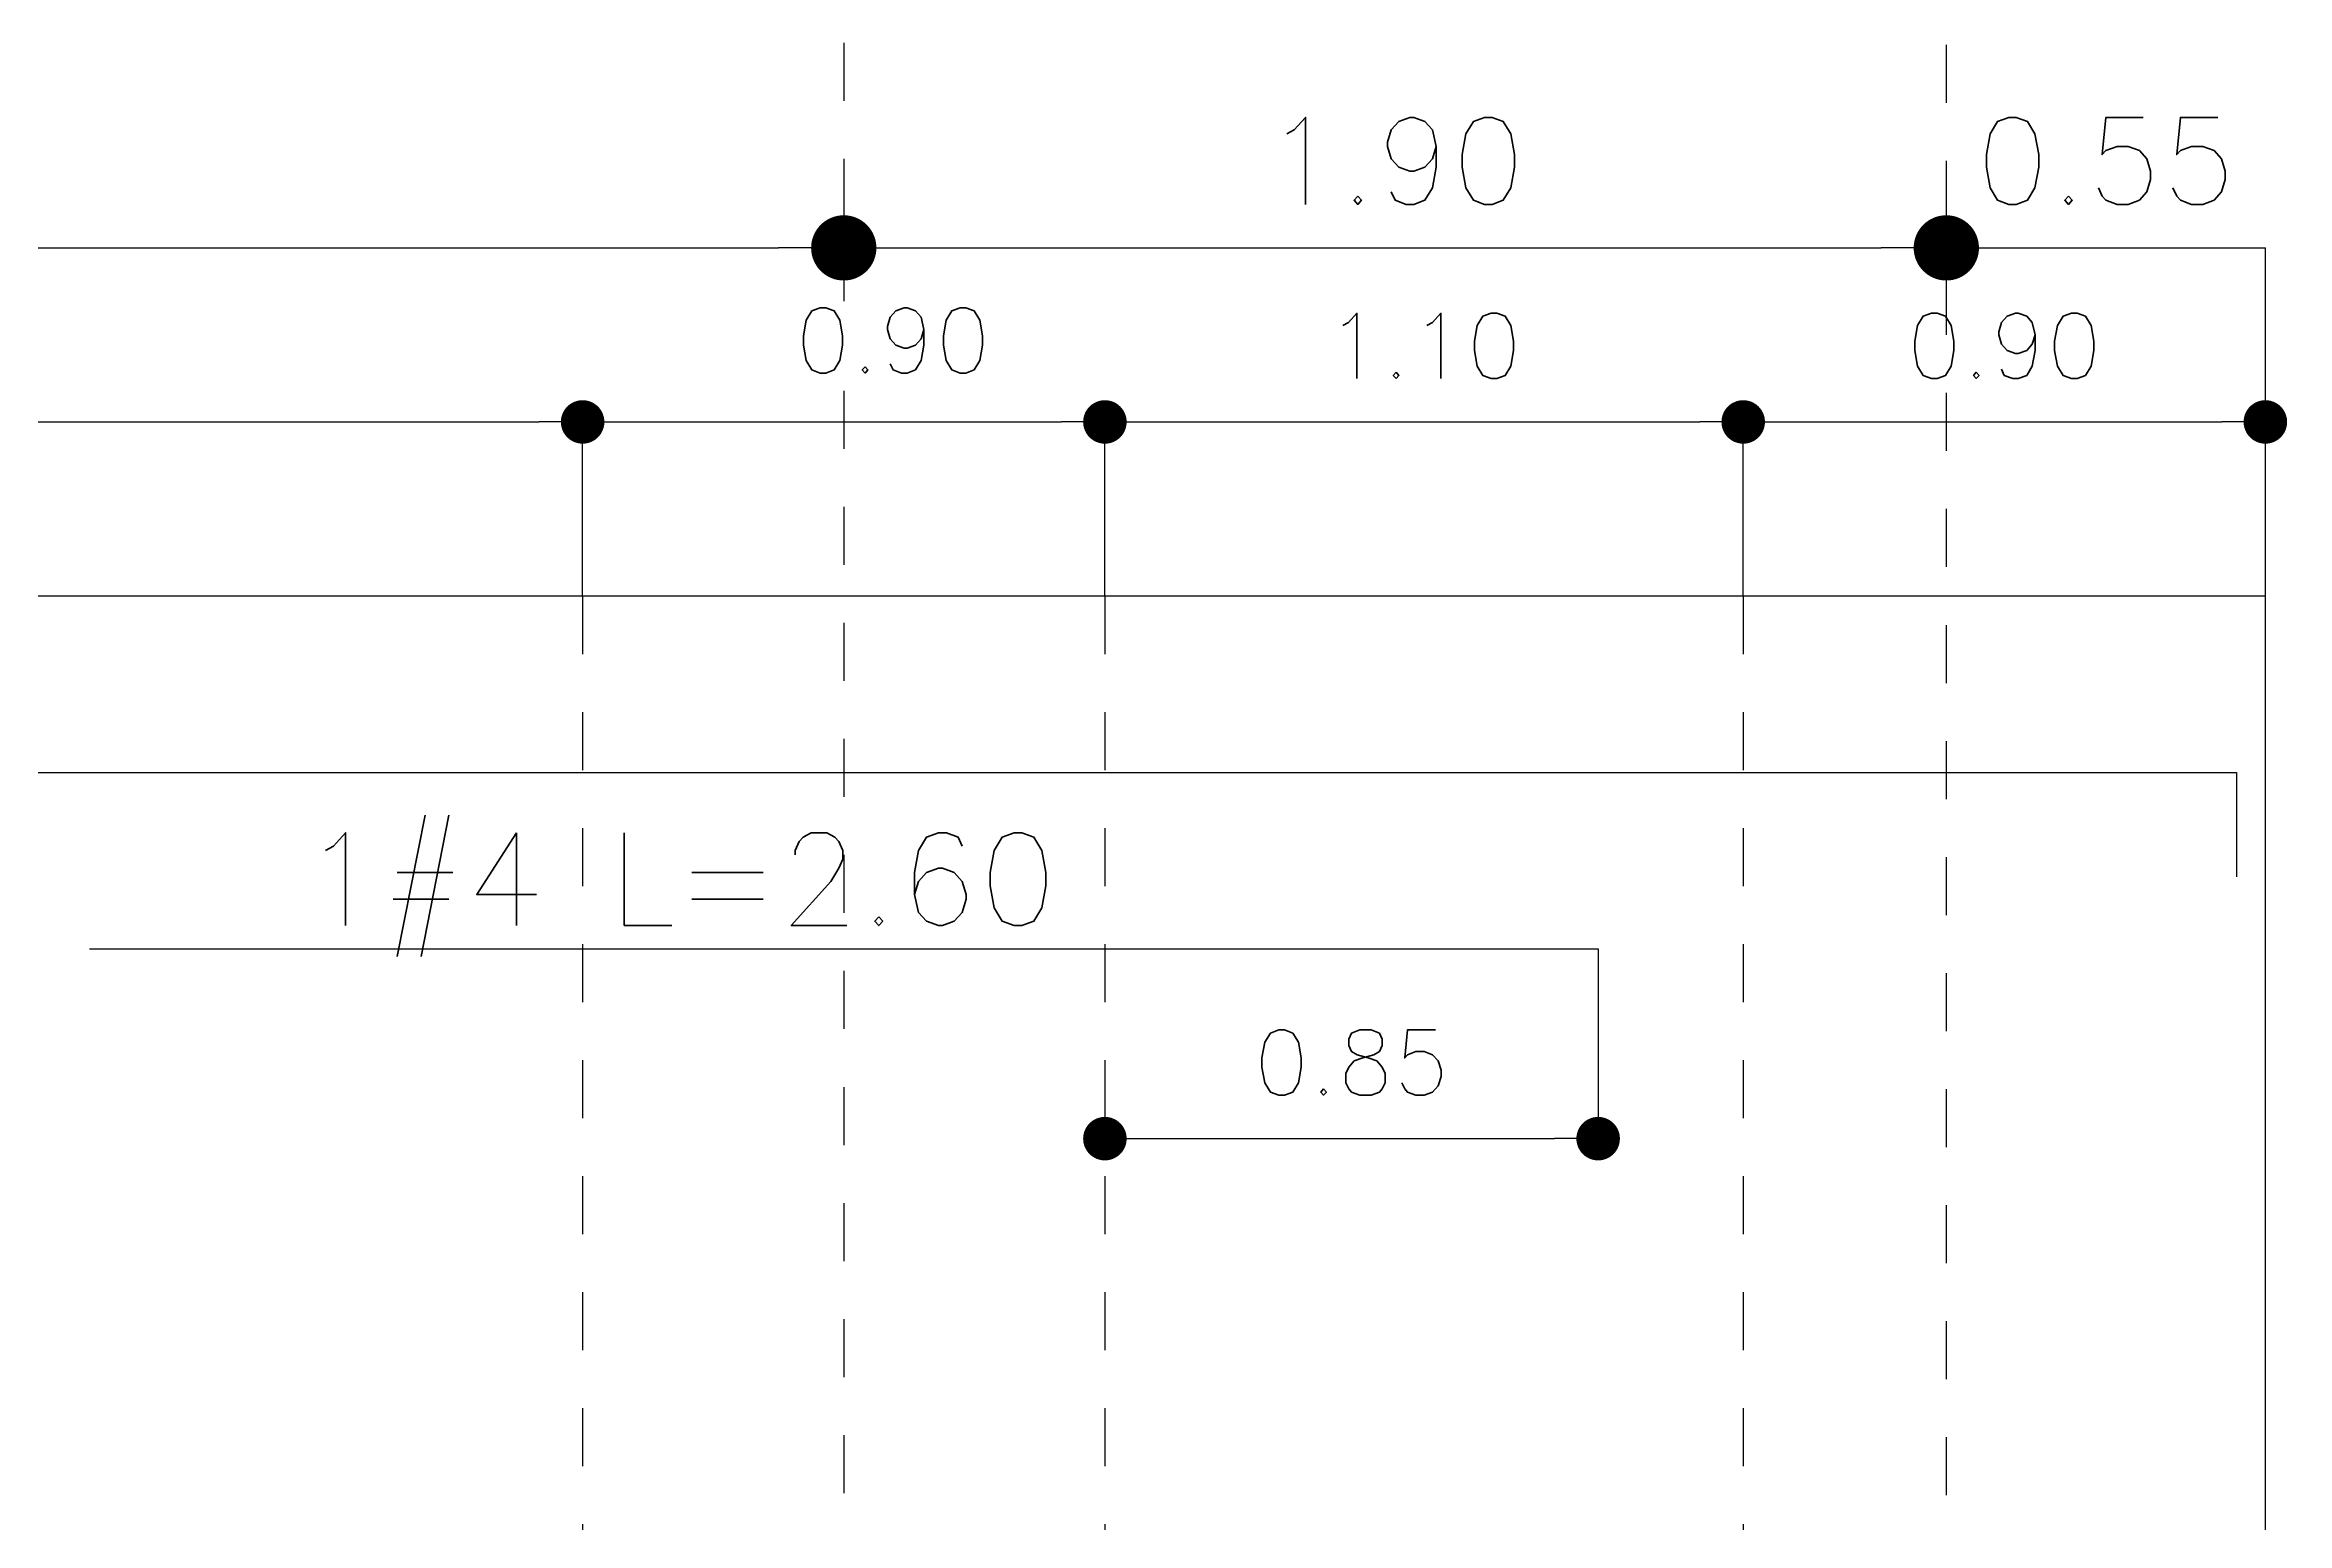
# Model space of a CAD drawing. Header units: millimetres. Extents: x 0 to 212, y -9 to 41.
# Drawn here: x 61.265 to 65.129, y 31.115 to 33.663 of the extents above; entities that cross this region are included whole.
import ezdxf
from ezdxf.enums import TextEntityAlignment as Align

# ---------------------------------------------------------------- set-up
doc = ezdxf.new("R2010")
doc.units = ezdxf.units.MM
doc.header["$LTSCALE"] = 0.01
doc.header["$PDMODE"] = 3
doc.linetypes.add('DASHDOT', pattern=[1, 0.5, -0.25, 0, -0.25])
doc.linetypes.add('DASHED2', pattern=[0.375, 0.25, -0.125])
for name, color, linetype in [('FC_BORDE VIGA', 4, 'Continuous'), ('FC_COTAS', 1, 'Continuous'), ('FC_COTAS EJES', 1, 'Continuous'), ('FC_EJES', 1, 'DASHDOT'), ('FC_PROYECCION', 6, 'DASHED2'), ('FC_R-80', 11, 'Continuous'), ('FC_REFUERZO', 5, 'Continuous')]:
    doc.layers.add(name, color=color, linetype=linetype)
doc.styles.add('FC_TEXT1', font='romans.shx')
doc.styles.get("Standard").update_dxf_attribs({"font": 'romans.shx'})
doc.dimstyles.new('FC_COTAS', dxfattribs={"dimtxt": 0.0015, "dimasz": 0.001, "dimexe": 0, "dimexo": 0, "dimgap": 0.001, "dimtad": 1, "dimtih": 1, "dimtoh": 1, "dimzin": 0, "dimdsep": 46, "dimtxsty": 'FC_TEXT1', "dimblk": 'DOT', "dimcen": 0.09, "dimclrd": 256, "dimclre": 256, "dimclrt": 256, "dimadec": 0, "dimazin": 0, "dimtfac": 1, "dimtix": 1, "dimtmove": 2, "dimatfit": 3, "dimfxl": 1.002, "dimtolj": 1, "dimtzin": 0, "dimlwd": -1, "dimarcsym": 0})
doc.dimstyles.new('FC_COTAS EJES', dxfattribs={"dimtxt": 0.002, "dimasz": 0.0015, "dimexe": 0, "dimexo": 0, "dimgap": 0.001, "dimtad": 1, "dimtih": 1, "dimtoh": 1, "dimzin": 0, "dimdsep": 46, "dimtxsty": 'FC_TEXT1', "dimblk": 'DOT', "dimcen": 0.09, "dimclrd": 256, "dimclre": 256, "dimclrt": 256, "dimadec": 0, "dimazin": 0, "dimtfac": 1, "dimtix": 1, "dimtmove": 2, "dimatfit": 3, "dimfxl": 1.002, "dimtolj": 1, "dimtzin": 0, "dimlwd": -1, "dimarcsym": 0})

# ---------------------------------------------------------------- blocks, each defined once
blk = doc.blocks.new('_Dot')
at = {"color": 0, "linetype": 'ByBlock', "lineweight": -2}
blk.add_line((-0.5, 0), (-1, 0), dxfattribs=at)
at = {"color": 0, "linetype": 'ByBlock', "const_width": 0.5}
blk.add_lwpolyline([(-0.25, 0, 1), (0.25, 0, 1)], format="xyb", close=True, dxfattribs=at)
blk = doc.blocks.new('*D183')
at = {"layer": 'Defpoints', "color": 0, "ltscale": 0.6, "transparency": 16777216}
for p in [(62.1915, 33.0131), (58.5415, 32.7131), (62.1915, 32.7131)]:
    blk.add_point(p, dxfattribs=at)
at = {"layer": 'FC_COTAS', "lineweight": -2, "ltscale": 0.6, "transparency": 16777216}
for p, q in [((58.5415, 32.7131), (58.5415, 33.0131)), ((62.1915, 32.7131), (62.1915, 33.0131))]:
    blk.add_line(p, q, dxfattribs=at)
at = {"layer": 'FC_COTAS', "ltscale": 0.6, "transparency": 16777216}
blk.add_line((58.6165, 33.0131), (62.1165, 33.0131), dxfattribs=at)
at = {"layer": 'FC_COTAS', "ltscale": 0.6, "transparency": 16777216, "xscale": 0.075, "yscale": 0.075, "zscale": 0.075, "rotation": 180}
blk.add_blockref('_Dot', (58.5415, 33.0131), dxfattribs=at)
at = {"layer": 'FC_COTAS', "ltscale": 0.6, "transparency": 16777216, "xscale": 0.075, "yscale": 0.075, "zscale": 0.075}
blk.add_blockref('_Dot', (62.1915, 33.0131), dxfattribs=at)
at = {"layer": 'FC_COTAS', "ltscale": 0.6, "transparency": 16777216, "insert": (60.3665, 33.1443), "char_height": 0.1125, "attachment_point": 5, "style": 'FC_TEXT1'}
blk.add_mtext('\\A1;3.65', dxfattribs=at)
blk = doc.blocks.new('*D212')
at = {"layer": 'Defpoints', "color": 0, "ltscale": 0.6, "transparency": 16777216}
for p in [(64.1915, 33.0131), (63.0915, 32.7131), (64.1915, 32.7131)]:
    blk.add_point(p, dxfattribs=at)
at = {"layer": 'FC_COTAS', "lineweight": -2, "ltscale": 0.6, "transparency": 16777216}
for p, q in [((63.0915, 32.7131), (63.0915, 33.0131)), ((64.1915, 32.7131), (64.1915, 33.0131))]:
    blk.add_line(p, q, dxfattribs=at)
at = {"layer": 'FC_COTAS', "ltscale": 0.6, "transparency": 16777216}
blk.add_line((63.1665, 33.0131), (64.1165, 33.0131), dxfattribs=at)
at = {"layer": 'FC_COTAS', "ltscale": 0.6, "transparency": 16777216, "xscale": 0.075, "yscale": 0.075, "zscale": 0.075, "rotation": 180}
blk.add_blockref('_Dot', (63.0915, 33.0131), dxfattribs=at)
at = {"layer": 'FC_COTAS', "ltscale": 0.6, "transparency": 16777216, "xscale": 0.075, "yscale": 0.075, "zscale": 0.075}
blk.add_blockref('_Dot', (64.1915, 33.0131), dxfattribs=at)
at = {"layer": 'FC_COTAS', "ltscale": 0.6, "transparency": 16777216, "insert": (63.6415, 33.1443), "char_height": 0.1125, "attachment_point": 5, "style": 'FC_TEXT1'}
blk.add_mtext('\\A1;1.10', dxfattribs=at)
blk = doc.blocks.new('*D186')
at = {"layer": 'Defpoints', "color": 0, "ltscale": 0.6, "transparency": 16777216}
for p in [(63.0915, 33.0131), (62.1915, 32.7131), (63.0915, 32.7131)]:
    blk.add_point(p, dxfattribs=at)
at = {"layer": 'FC_COTAS', "lineweight": -2, "ltscale": 0.6, "transparency": 16777216}
for p, q in [((62.1915, 32.7131), (62.1915, 33.0131)), ((63.0915, 32.7131), (63.0915, 33.0131))]:
    blk.add_line(p, q, dxfattribs=at)
at = {"layer": 'FC_COTAS', "ltscale": 0.6, "transparency": 16777216}
blk.add_line((62.2665, 33.0131), (63.0165, 33.0131), dxfattribs=at)
at = {"layer": 'FC_COTAS', "ltscale": 0.6, "transparency": 16777216, "xscale": 0.075, "yscale": 0.075, "zscale": 0.075, "rotation": 180}
blk.add_blockref('_Dot', (62.1915, 33.0131), dxfattribs=at)
at = {"layer": 'FC_COTAS', "ltscale": 0.6, "transparency": 16777216, "xscale": 0.075, "yscale": 0.075, "zscale": 0.075}
blk.add_blockref('_Dot', (63.0915, 33.0131), dxfattribs=at)
at = {"layer": 'FC_COTAS', "ltscale": 0.6, "transparency": 16777216, "insert": (62.7264, 33.1536), "char_height": 0.1125, "attachment_point": 5, "style": 'FC_TEXT1', "bg_fill": 3, "box_fill_scale": 1.1, "bg_fill_color": 256, "bg_fill_true_color": 13158600, "bg_fill_transparency": 0}
blk.add_mtext('\\A1;0.90', dxfattribs=at)
blk = doc.blocks.new('*D187')
at = {"layer": 'Defpoints', "color": 0, "ltscale": 0.6, "transparency": 16777216}
for p in [(63.9415, 32.1051), (63.0915, 31.7778), (63.9415, 31.7778)]:
    blk.add_point(p, dxfattribs=at)
at = {"layer": 'FC_COTAS', "lineweight": -2, "ltscale": 0.6, "transparency": 16777216}
blk.add_line((63.9415, 32.1051), (63.9415, 31.7778), dxfattribs=at)
at = {"layer": 'FC_COTAS', "ltscale": 0.6, "transparency": 16777216}
blk.add_line((63.1665, 31.7778), (63.8665, 31.7778), dxfattribs=at)
at = {"layer": 'FC_COTAS', "ltscale": 0.6, "transparency": 16777216, "xscale": 0.075, "yscale": 0.075, "zscale": 0.075, "rotation": 180}
blk.add_blockref('_Dot', (63.0915, 31.7778), dxfattribs=at)
at = {"layer": 'FC_COTAS', "ltscale": 0.6, "transparency": 16777216, "xscale": 0.075, "yscale": 0.075, "zscale": 0.075}
blk.add_blockref('_Dot', (63.9415, 31.7778), dxfattribs=at)
at = {"layer": 'FC_COTAS', "ltscale": 0.6, "transparency": 16777216, "insert": (63.5165, 31.909), "char_height": 0.1125, "attachment_point": 5, "style": 'FC_TEXT1'}
blk.add_mtext('\\A1;0.85', dxfattribs=at)
blk = doc.blocks.new('*D188')
at = {"layer": 'Defpoints', "color": 0, "ltscale": 0.6, "transparency": 16777216}
for p in [(58.0915, 33.3131), (62.6415, 33.3131), (62.6415, 33.3131)]:
    blk.add_point(p, dxfattribs=at)
at = {"layer": 'FC_COTAS EJES', "ltscale": 0.6, "transparency": 16777216}
blk.add_line((58.204, 33.3131), (62.529, 33.3131), dxfattribs=at)
at = {"layer": 'FC_COTAS EJES', "ltscale": 0.6, "transparency": 16777216, "xscale": 0.1125, "yscale": 0.1125, "zscale": 0.1125, "rotation": 180}
blk.add_blockref('_Dot', (58.0915, 33.3131), dxfattribs=at)
at = {"layer": 'FC_COTAS EJES', "ltscale": 0.6, "transparency": 16777216, "xscale": 0.1125, "yscale": 0.1125, "zscale": 0.1125}
blk.add_blockref('_Dot', (62.6415, 33.3131), dxfattribs=at)
at = {"layer": 'FC_COTAS EJES', "ltscale": 0.6, "transparency": 16777216, "insert": (60.3665, 33.4631), "char_height": 0.15, "attachment_point": 5, "style": 'FC_TEXT1'}
blk.add_mtext('\\A1;4.55', dxfattribs=at)
blk = doc.blocks.new('*D189')
at = {"layer": 'Defpoints', "color": 0, "ltscale": 0.6, "transparency": 16777216}
for p in [(64.5415, 33.3131), (65.0913, 33.3131), (65.0913, 32.7131)]:
    blk.add_point(p, dxfattribs=at)
at = {"layer": 'FC_COTAS EJES', "ltscale": 0.6, "transparency": 16777216}
blk.add_line((64.5415, 33.3131), (65.0913, 33.3131), dxfattribs=at)
at = {"layer": 'FC_COTAS EJES', "lineweight": -2, "ltscale": 0.6, "transparency": 16777216}
blk.add_line((65.0913, 32.7131), (65.0913, 33.3131), dxfattribs=at)
at = {"layer": 'FC_COTAS EJES', "ltscale": 0.6, "transparency": 16777216, "insert": (64.8164, 33.4631), "char_height": 0.15, "attachment_point": 5, "style": 'FC_TEXT1'}
blk.add_mtext('\\A1;0.55', dxfattribs=at)
blk = doc.blocks.new('*D202')
at = {"layer": 'Defpoints', "color": 0, "ltscale": 0.6, "transparency": 16777216}
for p in [(62.6415, 33.3131), (64.5415, 33.3131), (64.5415, 33.3131)]:
    blk.add_point(p, dxfattribs=at)
at = {"layer": 'FC_COTAS EJES', "ltscale": 0.6, "transparency": 16777216}
blk.add_line((62.754, 33.3131), (64.429, 33.3131), dxfattribs=at)
at = {"layer": 'FC_COTAS EJES', "ltscale": 0.6, "transparency": 16777216, "xscale": 0.1125, "yscale": 0.1125, "zscale": 0.1125, "rotation": 180}
blk.add_blockref('_Dot', (62.6415, 33.3131), dxfattribs=at)
at = {"layer": 'FC_COTAS EJES', "ltscale": 0.6, "transparency": 16777216, "xscale": 0.1125, "yscale": 0.1125, "zscale": 0.1125}
blk.add_blockref('_Dot', (64.5415, 33.3131), dxfattribs=at)
at = {"layer": 'FC_COTAS EJES', "ltscale": 0.6, "transparency": 16777216, "insert": (63.5915, 33.4631), "char_height": 0.15, "attachment_point": 5, "style": 'FC_TEXT1'}
blk.add_mtext('\\A1;1.90', dxfattribs=at)
blk = doc.blocks.new('*D213')
at = {"layer": 'Defpoints', "color": 0, "ltscale": 0.6, "transparency": 16777216}
for p in [(65.0913, 33.0131), (64.1915, 32.7131), (65.0913, 32.7131)]:
    blk.add_point(p, dxfattribs=at)
at = {"layer": 'FC_COTAS', "lineweight": -2, "ltscale": 0.6, "transparency": 16777216}
for p, q in [((64.1915, 32.7131), (64.1915, 33.0131)), ((65.0913, 32.7131), (65.0913, 33.0131))]:
    blk.add_line(p, q, dxfattribs=at)
at = {"layer": 'FC_COTAS', "ltscale": 0.6, "transparency": 16777216}
blk.add_line((64.2665, 33.0131), (65.0163, 33.0131), dxfattribs=at)
at = {"layer": 'FC_COTAS', "ltscale": 0.6, "transparency": 16777216, "xscale": 0.075, "yscale": 0.075, "zscale": 0.075, "rotation": 180}
blk.add_blockref('_Dot', (64.1915, 33.0131), dxfattribs=at)
at = {"layer": 'FC_COTAS', "ltscale": 0.6, "transparency": 16777216, "xscale": 0.075, "yscale": 0.075, "zscale": 0.075}
blk.add_blockref('_Dot', (65.0913, 33.0131), dxfattribs=at)
at = {"layer": 'FC_COTAS', "ltscale": 0.6, "transparency": 16777216, "insert": (64.6414, 33.1443), "char_height": 0.1125, "attachment_point": 5, "style": 'FC_TEXT1'}
blk.add_mtext('\\A1;0.90', dxfattribs=at)

msp = doc.modelspace()

# ---------------------------------------------------------------- linework, layer by layer
at = {"layer": 'FC_BORDE VIGA'}
msp.add_lwpolyline([(54.9915, 29.1171), (65.0913, 29.1171), (65.0913, 32.7131), (54.9915, 32.7131)], close=True, dxfattribs=at)
at = {"layer": 'FC_EJES', "ltscale": 0.6}
for points in [[(62.6415, 33.6668), (62.6415, 29.1208)], [(64.5415, 33.6631), (64.5415, 29.1171)]]:
    msp.add_lwpolyline(points, dxfattribs=at)
at = {"layer": 'FC_PROYECCION', "ltscale": 0.6}
for points in [[(62.1915, 32.7131), (62.1915, 29.1171)], [(63.0915, 32.7131), (63.0915, 29.1171)], [(64.1915, 32.7131), (64.1915, 29.1171)]]:
    msp.add_lwpolyline(points, dxfattribs=at)
at = {"layer": 'FC_REFUERZO'}
for points in [[(57.6915, 32.2291), (57.6915, 32.4091), (65.0413, 32.4091), (65.0413, 32.2291)], [(61.3415, 32.1051), (63.9415, 32.1051)]]:
    msp.add_lwpolyline(points, dxfattribs=at)

# ---------------------------------------------------------------- texts
at = {"layer": 'FC_R-80'}
msp.add_text('1#4 L=2.60', height=0.16, dxfattribs=at).set_placement((62.3589, 32.145), align=Align.CENTER)

# ---------------------------------------------------------------- dimensions: what is measured, and where the dimension line sits
at = {"layer": 'FC_COTAS', "ltscale": 0.6}
for base, p1, p2, picture, middle in [((62.1915, 33.0131), (58.5415, 32.7131), (62.1915, 32.7131), '*D183', (60.3665, 33.1443)), ((64.1915, 33.0131), (63.0915, 32.7131), (64.1915, 32.7131), '*D212', (63.6415, 33.1443)), ((65.0913, 33.0131), (64.1915, 32.7131), (65.0913, 32.7131), '*D213', (64.6414, 33.1443)), ((63.9415, 31.7778), (63.0915, 31.7778), (63.9415, 32.1051), '*D187', (63.5165, 31.909))]:
    dim = msp.add_linear_dim(base=base, p1=p1, p2=p2, dimstyle='FC_COTAS', override={"dimscale": 0, "dimtix": 1, "dimtofl": 1, "dimtmove": 2, "dimatfit": 3}, dxfattribs=at)
    dim.commit()
    dim.dimension.update_dxf_attribs({"geometry": picture, "text_midpoint": middle})
at = {"layer": 'FC_COTAS EJES', "ltscale": 0.6}
for base, p1, p2, picture, middle in [((62.6415, 33.3131), (58.0915, 33.3131), (62.6415, 33.3131), '*D188', (60.3665, 33.4631)), ((64.5415, 33.3131), (62.6415, 33.3131), (64.5415, 33.3131), '*D202', (63.5915, 33.4631)), ((65.0913, 33.3131), (64.5415, 33.3131), (65.0913, 32.7131), '*D189', (64.8164, 33.4631))]:
    dim = msp.add_linear_dim(base=base, p1=p1, p2=p2, dimstyle='FC_COTAS EJES', override={"dimscale": 0, "dimtix": 1, "dimtofl": 1, "dimtmove": 2, "dimatfit": 3}, dxfattribs=at)
    dim.commit()
    dim.dimension.update_dxf_attribs({"geometry": picture, "text_midpoint": middle})

# ---------------------------------------------------------------- next in the draw order: dimensions: what is measured, and where the dimension line sits
at = {"layer": 'FC_COTAS', "ltscale": 0.6}
dim = msp.add_linear_dim(base=(63.0915, 33.0131), p1=(62.1915, 32.7131), p2=(63.0915, 32.7131), dimstyle='FC_COTAS', override={"dimscale": 0, "dimtix": 1, "dimtofl": 1, "dimtmove": 2, "dimatfit": 3, "dimtfill": 1}, dxfattribs=at)
dim.commit()
dim.dimension.update_dxf_attribs({"geometry": '*D186', "text_midpoint": (62.7264, 33.1536), "dimtype": 128})

doc.saveas('drawing.dxf')
